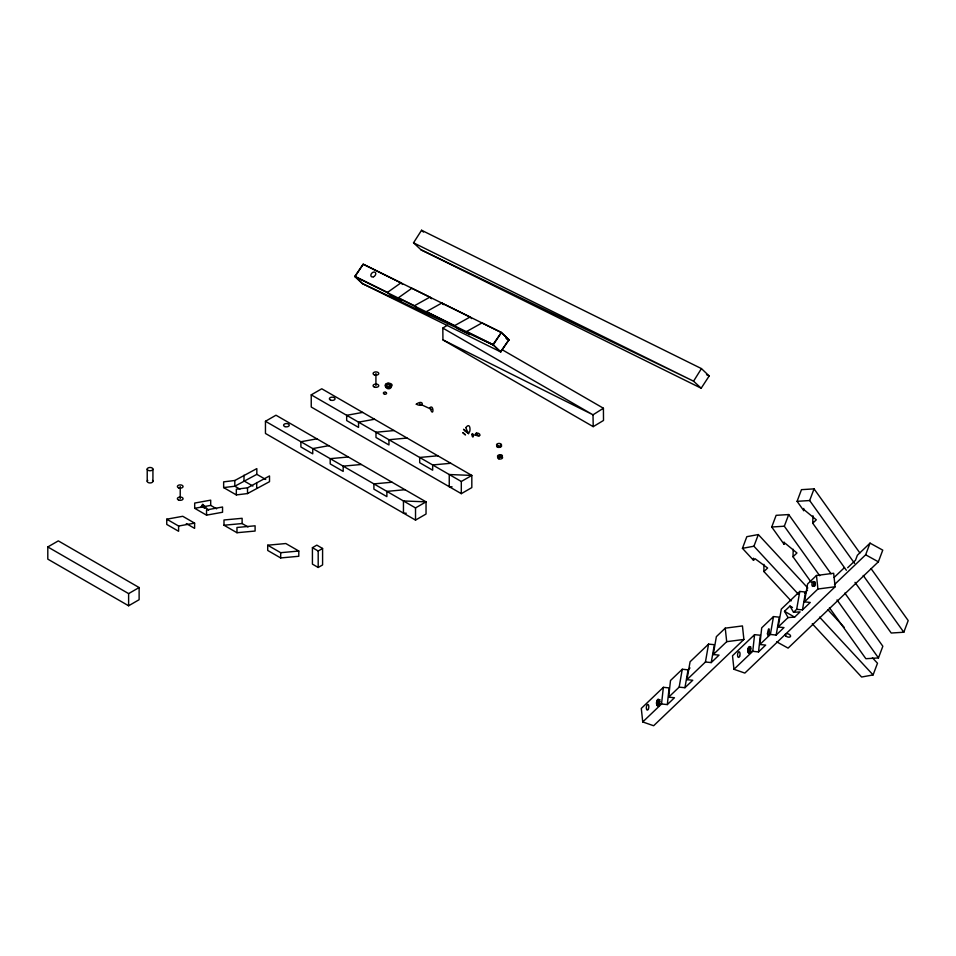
<?xml version="1.0" encoding="UTF-8"?>
<svg xmlns="http://www.w3.org/2000/svg" width="956" height="956" viewBox="0 0 956 956"><rect width="100%" height="100%" fill="white"/><g stroke="black" fill="none" stroke-linecap="round" stroke-linejoin="round"><path stroke-width="1.43" d="M811.214 582.24L793.002 556.75L796.946 552.986L784.995 543.128L783.968 544.119L784.04 541.992M793.002 556.75L793.229 549.294M846.371 570.278L812.731 523.219L816.293 519.813L804.355 509.966L803.697 510.588L803.769 508.449M812.731 523.219L812.97 515.75M661.528 703.986L663.368 687.316L669.14 687.914L667.312 704.584L661.528 703.986L642.743 721.947L653.629 725.747L743.899 639.445L742.442 625.929L725.234 628.164L716.367 636.648L713.26 654.537L719.032 655.123L711.228 662.592L705.444 661.994L686.97 679.668L692.742 680.266L684.938 687.723L679.154 687.137L668.662 697.163L674.446 697.76L667.312 704.584M668.662 697.163L670.503 680.505L682.273 669.248L688.057 669.833L690.005 667.969M752.754 651.323L754.583 634.653L760.367 635.25L758.526 651.92L752.754 651.323L733.969 669.284L744.855 673.084L835.126 586.769L833.656 573.265L816.46 575.5L807.593 583.973L804.474 601.862L810.258 602.459L802.442 609.928L796.671 609.331L793.54 612.318L789.991 606.056L784.506 611.302L788.067 617.564L794.603 617.122L800.076 611.888L793.54 612.318M759.889 644.499L761.717 627.829L773.5 616.572L779.271 617.17L776.164 635.059L770.381 634.461L759.889 644.499L765.66 645.097L758.526 651.92M679.154 687.137L682.273 669.248M684.938 687.723L688.057 669.833M686.97 679.668L690.077 661.779L708.563 644.105L714.347 644.702L711.228 662.592M705.444 661.994L708.563 644.105M770.381 634.461L773.5 616.572M776.164 635.059L783.968 627.602L778.184 627.005L781.303 609.115L799.79 591.441L805.561 592.039L807.509 590.175M796.671 609.331L799.79 591.441M802.442 609.928L805.561 592.039M814.727 584.964L814.428 582.658L814.034 585.096M791.114 600.918L763.928 571.557L767.632 568.019L755.085 558.746L753.483 560.276L742.442 548.338L746.827 536.675L758.323 534.559L807.808 588M742.442 548.338L753.926 546.223L758.323 534.559M783.968 544.119L771.731 527.007L776.129 515.332L788.712 514.555L831.027 573.755M819.722 575.751L784.314 526.218L788.712 514.555M803.697 510.588L797.089 501.326L801.475 489.663L814.058 488.875L859.838 552.915M854.58 563.371L809.66 500.538L814.058 488.875M834.48 584.594L865.646 554.803L870.032 543.128L882.758 550.142L878.361 561.805L788.091 648.12L776.642 641.811M829.438 607.729L865.873 658.708L878.456 657.919L882.842 646.256L844.841 593.09M812.265 623.742L861.595 677.027L873.091 674.924L877.489 663.249L872.434 657.8M854.999 582.347L891.219 633.027L903.802 632.239L908.2 620.575L871.059 568.617M204.345 508.174L205.158 507.767M200.844 507.505L202.684 504.23L208.611 510.277M701.441 368.598L693.566 381.181L701.178 388.22L709.173 375.971L701.441 368.598L421.56 230.253L413.53 242.812L421.01 249.803L701.178 388.22M354.963 276.631L363.137 264.143L501.279 332.461L508.939 339.798L500.741 351.939L362.444 283.621L354.963 276.631L493.2 344.937L500.741 351.939M471.702 318.599L470.065 317.034L441.791 303.064L426.388 311.644L454.662 325.614L457.924 328.756L469.874 334.66L466.612 331.517L482.015 322.925L501.374 332.497L493.2 344.937L362.444 283.621L354.879 276.308L363.268 264.262L400.934 282.868L402.56 284.446M492.973 344.542L501.374 332.497L508.939 339.798L500.538 351.844L492.973 344.542L466.612 331.517M663.368 687.316L641.285 708.432L642.743 721.947M713.26 654.537L726.703 641.679L743.899 639.445M754.583 634.653L732.499 655.768L733.969 669.284M778.184 627.005L788.067 617.564M804.474 601.862L817.918 589.015L835.126 586.769M834.17 577.424L844.447 567.601M870.032 543.128L857.389 555.233L855.489 560.252L847.685 567.721M202.051 505.425L202.708 505.33M354.879 276.308L387.479 292.416L400.934 282.868M387.479 292.416L390.741 295.571L401.651 300.961L398.389 297.806L411.845 288.258L429.853 297.161L431.479 298.738M603.415 408.236L593.007 414.82L593.222 426.651L603.511 420.449L603.415 408.236L502.079 349.669M593.222 426.651L442.939 339.882L442.819 328.075L447.492 325.148M47.8 546.952L58.316 540.881L139.122 587.546L139.122 599.711L128.618 605.781L47.8 559.129L47.8 546.952L128.618 593.604L139.122 587.546M265.457 421.285L275.973 415.215L426.041 501.852L426.041 514.029L415.525 520.1L265.457 433.462L265.457 421.285L415.525 507.923L426.041 501.852L403.456 500.956L403.456 513.133L406.276 513.241M311.238 394.852L321.754 388.781L471.822 475.431L471.822 487.596L461.306 493.666L311.238 407.029L311.238 394.852L461.306 481.489L471.822 475.431L449.248 474.523L449.248 486.7L452.069 486.819M236.335 494.921L236.335 489.185L247.52 487.823L269.52 475.945L269.52 481.669L247.52 493.559L236.335 494.921L223.644 487.596L223.644 481.86L234.818 480.498L256.829 468.607L256.829 474.343L265.72 479.47M312.421 547.68L316.818 545.135L322.59 548.469L322.59 564.936L318.193 567.47L312.421 564.136L312.421 547.68L318.193 551.003L322.59 548.469M398.389 297.806L414.45 305.741L429.853 297.161M454.662 325.614L470.065 317.034M256.829 474.343L234.818 486.222L223.644 487.596M476.363 432.984L475.467 433.797L475.885 434.92A4.649 2.689 60 0 0 478.932 435.745M479.111 436.044L480.008 435.231L479.589 434.096A4.649 2.689 60 0 0 476.542 433.283M362.671 412.406L346.67 415.31L346.67 420.556L358.536 427.404L358.536 422.158L374.537 419.254M316.89 438.84L300.889 441.744L300.889 446.99L312.743 453.837L312.743 448.591L328.745 445.687M210.69 505.401L210.69 500.155L194.689 503.059L194.689 508.305L210.69 505.401L216.618 508.831M166.75 519.192L178.605 526.039L178.605 531.273L166.75 524.426L166.75 519.192L182.751 516.288L194.606 523.135L194.606 528.381L186.312 523.589M206.544 515.153L222.545 512.249L222.545 507.003L206.544 509.906L206.544 515.153L194.689 508.305M178.605 526.039L194.606 523.135M472.658 435.303L477.737 434.514M394.111 430.559L375.983 432.231L375.983 437.478L388.961 444.97L388.961 439.724L407.089 438.051M348.319 456.992L330.202 458.665L330.202 463.911L343.18 471.404L343.18 466.158L361.296 464.485M437.812 455.785L419.684 457.458L419.684 462.704L432.662 470.197L432.662 464.951L450.79 463.278M392.02 482.218L373.904 483.891L373.904 489.137L386.881 496.63L386.881 491.384L404.997 489.711M242.119 523.553L242.119 518.307L223.991 519.98L223.991 525.226L242.119 523.553L248.022 526.959M236.969 532.719L255.097 531.046L255.097 525.8L236.969 527.473L236.969 532.719L223.991 525.226M267.704 545.207L285.82 543.534L298.798 551.026L298.798 556.273L280.682 557.946L267.704 550.453L267.704 545.207L280.682 552.699L298.798 551.026M797.089 501.326L809.66 500.538M771.731 527.007L784.314 526.218M804.51 592.911L805.633 593.246M419.66 403.91L431.61 409.419M421.01 249.803L693.566 381.181L413.53 242.812M706.508 374.656L709.173 375.971M442.939 339.882L593.007 414.82L442.819 328.075M865.646 554.803L878.361 561.805M789.991 606.056L792.512 607.514M784.506 611.302L794.603 617.122M252.886 486.054L243.995 480.928L243.995 475.192M239.896 489.161L234.818 486.222L234.818 480.498M204.954 508.162L202.684 506.847L202.684 504.959M421.56 230.253L423.46 232.081M441.791 303.064L443.429 304.629M426.388 311.644L429.65 314.787L417.712 308.896L414.45 305.741M828.004 609.809L844.16 627.267M753.926 546.223L798.368 594.214M819.567 617.122L873.091 674.924M863.208 575.452L903.802 632.239M837.002 599.926L878.456 657.919M816.46 575.5L817.918 589.015M725.234 628.164L726.703 641.679M763.904 564.339L763.928 571.557M753.483 558.208L753.483 560.276M461.306 481.489L461.306 493.666M415.525 507.923L415.525 520.1M375.923 373.533L375.923 385.71M318.193 551.003L318.193 567.47M280.682 552.699L280.682 557.946M256.698 482.529L256.698 488.253M247.52 487.823L247.52 493.559M180.218 486.52L180.218 498.697M152.924 469.145A2.856 1.649 0 0 1 148.598 470.531A2.856 1.649 0 0 1 148.694 467.675A2.856 1.649 0 0 1 152.924 469.145L152.924 481.322M147.224 469.085L147.224 481.262M128.618 593.604L128.618 605.781M500.442 444.958A2.474 1.279 -4.9 0 1 501.016 446.822A2.474 1.279 -4.9 0 1 497.323 447.121A2.474 1.279 -4.9 0 1 497.67 445.173M500.37 445.735A1.398 0.729 -4.9 0 1 499.904 446.679A1.398 0.729 -4.9 0 1 498.1 446.691A1.398 0.729 -4.9 0 1 498.016 445.747M386.045 392.558A1.733 1.004 0 0 1 386.32 393.8A1.733 1.004 0 0 1 384.3 394.231M383.93 393.776A1.733 1.004 0 0 1 383.655 392.534A1.733 1.004 0 0 1 385.674 392.103M389.701 386.738A1.53 1.315 25.1 0 1 387.407 387.049A1.53 1.315 25.1 0 1 387.395 384.921A1.53 1.315 25.1 0 1 389.69 385.698M750.962 651.347A1.53 1.231 -77 0 1 749.074 650.307A1.53 1.231 -77 0 1 750.89 648.706M749.958 653.187A3.107 2.498 -77 0 1 747.843 649.829A3.107 2.498 -77 0 1 750.926 647.081M814.034 586.398A2.474 0.86 -87 0 1 813.711 582.837A2.474 0.86 -87 0 1 815.05 582.18A2.474 0.86 -87 0 1 814.835 586.016M660.154 703.485A1.53 1.231 -77 0 1 658.302 704.034A1.53 1.231 -77 0 1 658.254 701.776A1.53 1.231 -77 0 1 660.118 701.788M659.198 705.839A3.107 2.498 -77 0 1 656.629 702.469A3.107 2.498 -77 0 1 660.166 699.888M152.53 480.45A2.856 1.649 0 0 1 151.849 482.577A2.856 1.649 0 0 1 148.096 482.481A2.856 1.649 0 0 1 147.762 480.318M767.441 633.756C769.592 642.922 770.058 618.962 767.441 633.756M429.949 407.638C433.63 419.385 434.191 403.767 429.949 407.638M465.895 427.583C470.543 442.126 472.145 419.17 465.895 427.583M416.302 404.197C424.631 408.499 423.843 398.556 416.302 404.197M463.6 429.399L468.631 433.63L463.6 429.399M462.859 432.698L465.5 434.932L462.883 432.686M464.795 430.403L467.436 432.626L464.819 430.391M508.939 339.798L506.274 338.484L508.939 339.798M497.753 446.082A2.474 1.434 0 0 0 501.494 444.863A2.474 1.434 0 0 0 497.789 443.608A2.474 1.434 0 0 0 497.753 446.082M498.841 458.844A2.486 1.434 0 0 0 502.581 457.625A2.486 1.434 0 0 0 498.877 456.359A2.486 1.434 0 0 0 498.841 458.844M498.626 457.207A2.474 1.279 -4.9 0 0 502.426 455.964A2.474 1.279 -4.9 0 0 498.853 454.972A2.474 1.279 -4.9 0 0 498.626 457.207M499.211 456.705A1.398 0.729 -4.9 0 0 501.35 456A1.398 0.729 -4.9 0 0 499.331 455.438A1.398 0.729 -4.9 0 0 499.211 456.705M472.001 434.514A1.733 0.609 81.1 0 0 472.909 437.012A1.733 0.609 81.1 0 0 473.053 434.394A1.733 0.609 81.1 0 0 472.001 434.514M386.977 386.857A3.37 1.948 0 0 0 392.103 385.244A3.37 1.948 0 0 0 387.12 383.487A3.37 1.948 0 0 0 386.977 386.857M385.77 387.264A3.107 2.653 25.1 0 0 391.004 387.61A3.107 2.653 25.1 0 0 388.172 383.344A3.107 2.653 25.1 0 0 385.77 387.264M374.453 374.943A2.856 1.649 0 0 0 378.779 373.569A2.856 1.649 0 0 0 374.549 372.099A2.856 1.649 0 0 0 374.453 374.943M374.453 387.12A2.856 1.649 0 0 0 378.779 385.746A2.856 1.649 0 0 0 374.549 384.264A2.856 1.649 0 0 0 374.453 387.12M739.645 656.282A2.856 1.219 -84.1 0 0 739.167 651.777A2.856 1.219 -84.1 0 0 737.59 655.768A2.856 1.219 -84.1 0 0 739.645 656.282M750.281 651.741A3.37 1.434 -84.1 0 0 749.612 646.519A3.37 1.434 -84.1 0 0 747.819 651.347A3.37 1.434 -84.1 0 0 750.281 651.741M813.759 585.371A2.474 1.064 -84.1 0 0 813.293 581.511A2.474 1.064 -84.1 0 0 811.955 585.036A2.474 1.064 -84.1 0 0 813.759 585.371M648.431 708.946A2.856 1.219 -84.1 0 0 647.941 704.452A2.856 1.219 -84.1 0 0 646.364 708.432A2.856 1.219 -84.1 0 0 648.431 708.946M659.066 704.405A3.37 1.434 -84.1 0 0 658.397 699.183A3.37 1.434 -84.1 0 0 656.593 704.022A3.37 1.434 -84.1 0 0 659.066 704.405M330.74 400.182A2.856 1.649 0 0 0 335.066 398.807A2.856 1.649 0 0 0 330.836 397.338A2.856 1.649 0 0 0 330.74 400.182M284.948 426.615A2.856 1.649 0 0 0 289.274 425.241A2.856 1.649 0 0 0 285.043 423.771A2.856 1.649 0 0 0 284.948 426.615M178.748 487.93A2.856 1.649 0 0 0 183.074 486.556A2.856 1.649 0 0 0 178.844 485.086A2.856 1.649 0 0 0 178.748 487.93M178.748 500.108A2.856 1.649 0 0 0 183.074 498.733A2.856 1.649 0 0 0 178.844 497.251A2.856 1.649 0 0 0 178.748 500.108M373.521 276.774A2.856 2.02 -46 0 0 375.326 272.484A2.856 2.02 -46 0 0 371.083 274.252A2.856 2.02 -46 0 0 373.521 276.774M785.856 636.003A2.856 1.565 20.6 0 0 790.469 636.565A2.856 1.565 20.6 0 0 787.278 633.661A2.856 1.565 20.6 0 0 785.856 636.003"/></g></svg>
